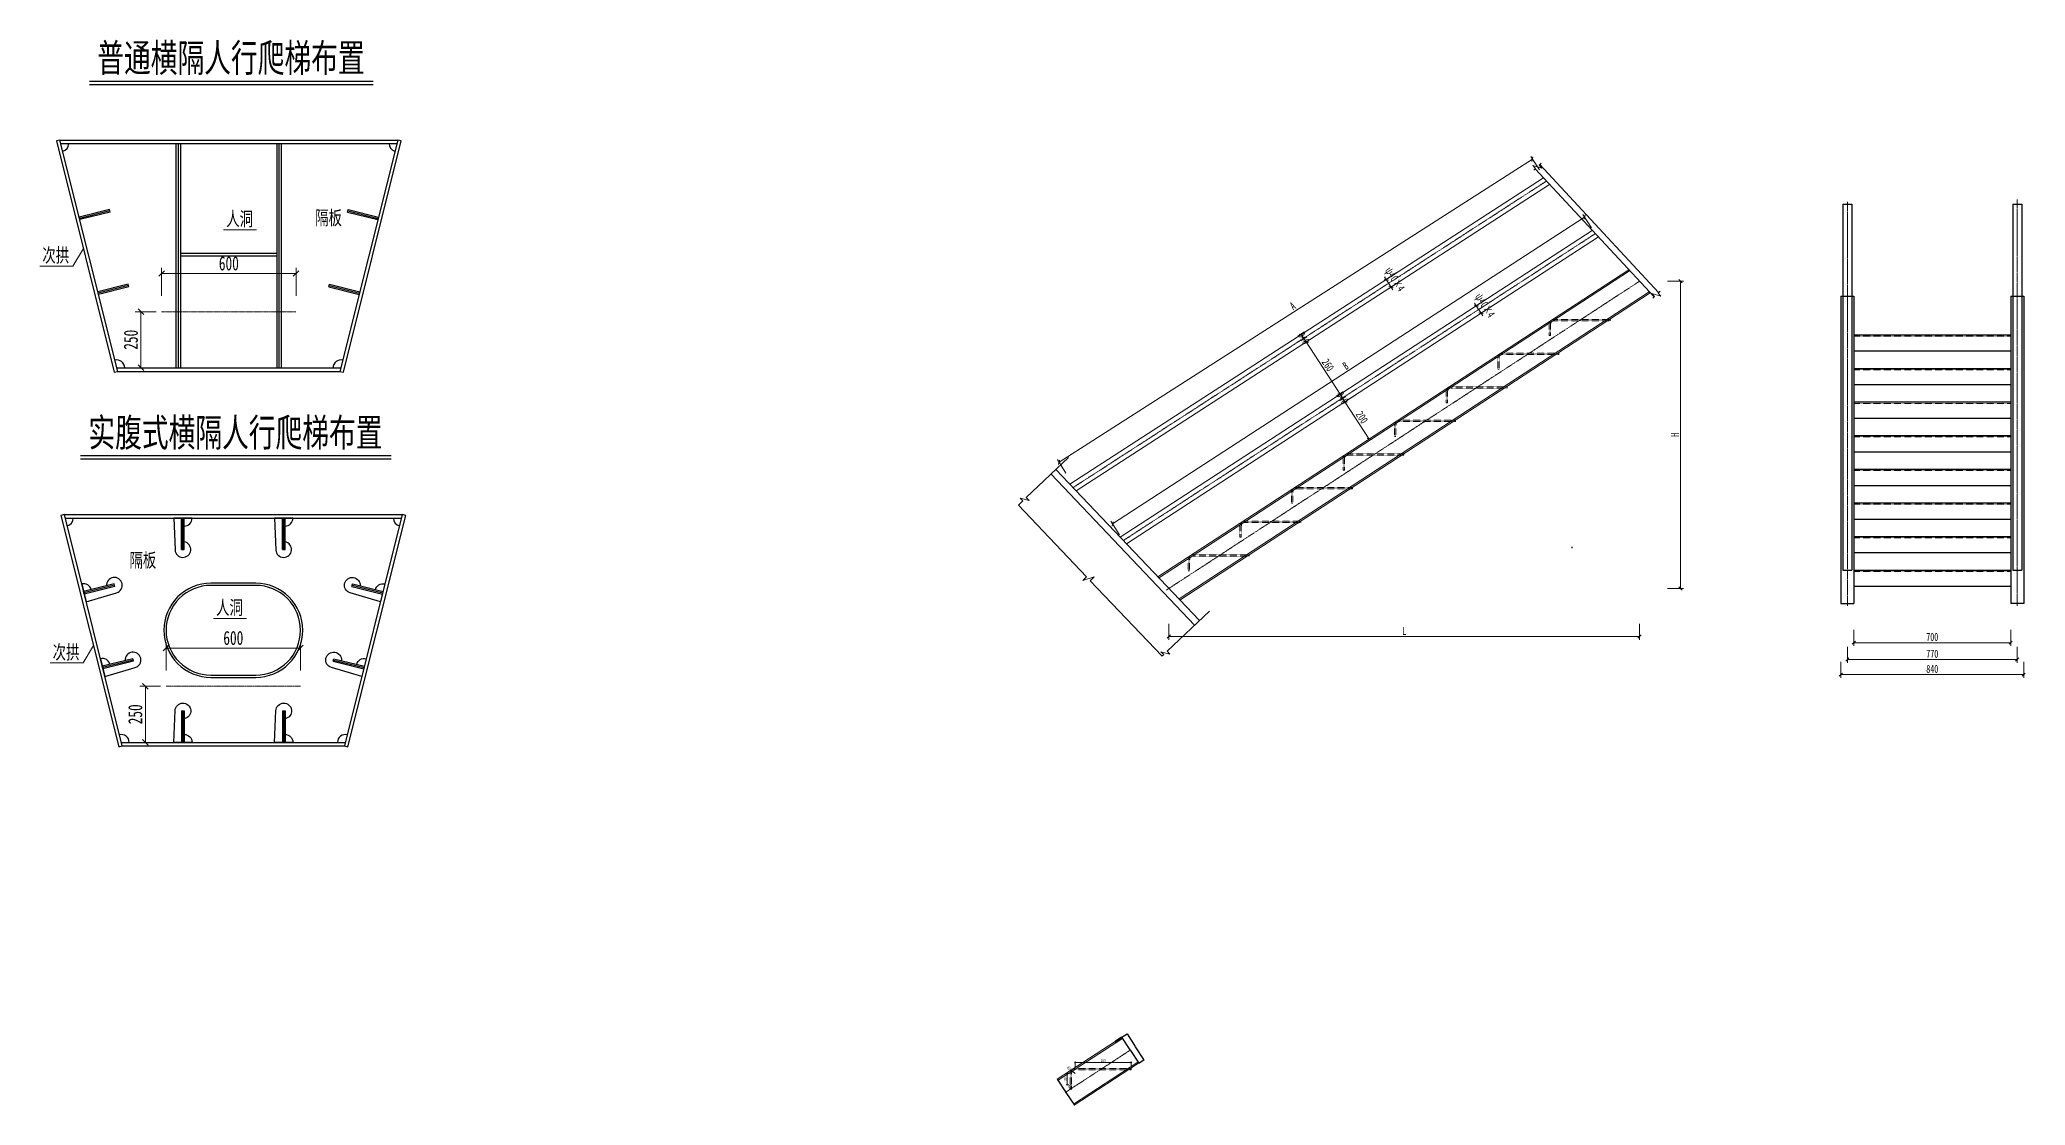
# Model space of a CAD drawing. Header units: millimetres. Extents: x -333068 to 789443, y 114680 to 345248.
# Drawn here: x -97785 to -88922, y 188120 to 192874 of the extents above; entities that cross this region are included whole.
import ezdxf
from ezdxf.enums import TextEntityAlignment as Align

# ---------------------------------------------------------------- set-up
doc = ezdxf.new("R2010")
doc.units = ezdxf.units.MM
for name, pattern in [('CENTER2', [28.575, 19.05, -3.175, 3.175, -3.175]), ('DASHED', [0.75, 0.5, -0.25]), ('HIDDEN', [0.375, 0.25, -0.125])]:
    doc.linetypes.add(name, pattern=pattern)
doc.layers.get('Defpoints').update_dxf_attribs({"color": 8})
doc.layers.add('3', color=7, linetype='HIDDEN')
for name, color, linetype, lineweight in [('中心线', 2, 'CENTER2', 15), ('构造轮廓', 3, 'Continuous', 30), ('标注线及字体', 2, 'Continuous', 15), ('细实线', 4, 'Continuous', 15), ('虚线', 7, 'DASHED', 15), ('轮廓线', 3, 'Continuous', 15), ('钢板粗线', 1, 'Continuous', 25), ('隔板', 5, 'Continuous', 15)]:
    doc.layers.add(name, color=color, linetype=linetype, lineweight=lineweight)
doc.styles.add('111', font='', dxfattribs={"width": 0.7})
doc.styles.add('SMEDI', font='', dxfattribs={"width": 0.75})
doc.styles.get("Standard").update_dxf_attribs({"font": ''})
doc.styles.get('111').set_extended_font_data('仿宋_GB2312')
doc.styles.get('SMEDI').set_extended_font_data('仿宋_GB2312')
doc.styles.get('Standard').set_extended_font_data('仿宋_GB2312')
doc.dimstyles.new('200', dxfattribs={"dimscale": 0, "dimtxt": 2.5, "dimasz": 1, "dimexe": 1, "dimexo": 1, "dimgap": 0.6, "dimtad": 1, "dimdec": 0, "dimdsep": 46, "dimtxsty": '111', "dimblk": 'OBLIQUE', "dimcen": 0, "dimclrd": 4, "dimclre": 4, "dimclrt": 4, "dimadec": 1, "dimazin": 2, "dimtfac": 1, "dimtdec": 0, "dimtix": 1, "dimtmove": 2, "dimatfit": 3, "dimfxl": 4, "dimfxlon": 1, "dimtolj": 1, "dimlwd": -1, "dimlwe": -1, "dimarcsym": 0})
doc.dimstyles.get("Standard").update_dxf_attribs({"dimtxt": 0.18, "dimasz": 0.18, "dimexe": 0.18, "dimexo": 0.0625, "dimgap": 0.09, "dimtad": 0, "dimtih": 1, "dimtoh": 1, "dimdec": 4, "dimzin": 0, "dimdsep": 46, "dimtxsty": 'Standard', "dimcen": 0.09, "dimadec": 0, "dimazin": 0, "dimtfac": 1, "dimtdec": 4, "dimtofl": 0, "dimtmove": 0, "dimatfit": 3, "dimfxl": 1, "dimtolj": 1, "dimtzin": 0, "dimarcsym": 0})

# ---------------------------------------------------------------- blocks, each defined once
blk = doc.blocks.new('12-140加劲 有焊孔')
at = {"layer": '钢板粗线'}
for p, q in [((41, 0), (35, 141.5)), ((-41, 0), (41, 0))]:
    blk.add_line(p, q, dxfattribs=at)
for centre, start, end in [((0, 140), 2.44105, 260.12911), ((-6, 0), 90, 180)]:
    blk.add_arc(centre, 35, start, end, dxfattribs=at)
blk = doc.blocks.new('12-140加劲 无焊孔')
at = {"layer": 'Defpoints'}
blk.add_line((0, -140), (0, 0), dxfattribs=at)
at = {"layer": '钢板粗线'}
for p, q in [((-6, 0), (6, 0)), ((-6, -140), (-6, 0)), ((6, -140), (6, 0)), ((-6, -140), (6, -140))]:
    blk.add_line(p, q, dxfattribs=at)
blk = doc.blocks.new('_Oblique')
at = {"color": 0, "linetype": 'ByBlock', "lineweight": -2}
blk.add_line((-0.5, -0.5), (0.5, 0.5), dxfattribs=at)
blk = doc.blocks.new('*D132')
at = {"layer": 'Defpoints', "color": 0}
for p in [(-96640.9, 191830.9), (-97240.9, 191660.3), (-96640.9, 191657.7)]:
    blk.add_point(p, dxfattribs=at)
at = {"layer": '细实线', "color": 4}
for p, q in [((-97240.9, 191730.9), (-97240.9, 191855.9)), ((-97240.9, 191830.9), (-96640.9, 191830.9)), ((-96640.9, 191730.9), (-96640.9, 191855.9))]:
    blk.add_line(p, q, dxfattribs=at)
at = {"layer": '细实线', "color": 4, "xscale": 25, "yscale": 25, "zscale": 25, "rotation": 180}
blk.add_blockref('_Oblique', (-97240.9, 191830.9), dxfattribs=at)
at = {"layer": '细实线', "color": 4, "xscale": 25, "yscale": 25, "zscale": 25}
blk.add_blockref('_Oblique', (-96640.9, 191830.9), dxfattribs=at)
at = {"layer": '细实线', "color": 4, "insert": (-96940.9, 191875.6), "char_height": 62.5, "attachment_point": 5, "style": '111'}
blk.add_mtext('\\A1;600', dxfattribs=at)
blk = doc.blocks.new('*D133')
at = {"layer": 'Defpoints', "color": 0}
for p in [(-97240.9, 191660.3), (-97333.5, 191410.3), (-97240.9, 191410.3)]:
    blk.add_point(p, dxfattribs=at)
at = {"layer": '细实线', "color": 4}
for p, q in [((-97265.9, 191660.3), (-97358.5, 191660.3)), ((-97333.5, 191660.3), (-97333.5, 191410.3)), ((-97265.9, 191410.3), (-97358.5, 191410.3))]:
    blk.add_line(p, q, dxfattribs=at)
at = {"layer": '细实线', "color": 4, "xscale": 25, "yscale": 25, "zscale": 25}
for p, rotation in [((-97333.5, 191660.3), 90), ((-97333.5, 191410.3), 270)]:
    blk.add_blockref('_Oblique', p, dxfattribs=dict(at, rotation=rotation))
at = {"layer": '细实线', "color": 4, "insert": (-97378.2, 191535.3), "char_height": 62.5, "attachment_point": 5, "rotation": 90, "style": '111'}
blk.add_mtext('\\A1;250', dxfattribs=at)
blk = doc.blocks.new('*D134')
at = {"layer": 'Defpoints', "color": 0}
for p in [(-96621, 190160), (-97221, 189989.4), (-96621, 189986.8)]:
    blk.add_point(p, dxfattribs=at)
at = {"layer": '细实线', "color": 4}
for p, q in [((-97221, 190060), (-97221, 190185)), ((-97221, 190160), (-96621, 190160)), ((-96621, 190060), (-96621, 190185))]:
    blk.add_line(p, q, dxfattribs=at)
at = {"layer": '细实线', "color": 4, "xscale": 25, "yscale": 25, "zscale": 25, "rotation": 180}
blk.add_blockref('_Oblique', (-97221, 190160), dxfattribs=at)
at = {"layer": '细实线', "color": 4, "xscale": 25, "yscale": 25, "zscale": 25}
blk.add_blockref('_Oblique', (-96621, 190160), dxfattribs=at)
at = {"layer": '细实线', "color": 4, "insert": (-96921, 190204.7), "char_height": 62.5, "attachment_point": 5, "style": '111'}
blk.add_mtext('\\A1;600', dxfattribs=at)
blk = doc.blocks.new('*D135')
at = {"layer": 'Defpoints', "color": 0}
for p in [(-97221, 189989.4), (-97313.6, 189739.4), (-97221, 189739.4)]:
    blk.add_point(p, dxfattribs=at)
at = {"layer": '细实线', "color": 4}
for p, q in [((-97246, 189989.4), (-97338.6, 189989.4)), ((-97313.6, 189989.4), (-97313.6, 189739.4)), ((-97246, 189739.4), (-97338.6, 189739.4))]:
    blk.add_line(p, q, dxfattribs=at)
at = {"layer": '细实线', "color": 4, "xscale": 25, "yscale": 25, "zscale": 25}
for p, rotation in [((-97313.6, 189989.4), 90), ((-97313.6, 189739.4), 270)]:
    blk.add_blockref('_Oblique', p, dxfattribs=dict(at, rotation=rotation))
at = {"layer": '细实线', "color": 4, "insert": (-97358.3, 189864.4), "char_height": 62.5, "attachment_point": 5, "rotation": 90, "style": '111'}
blk.add_mtext('\\A1;250', dxfattribs=at)
blk = doc.blocks.new('*D139')
at = {"layer": 'Defpoints', "color": 0}
for p in [(-90644.3, 191796.4), (-90461.8, 191796.4), (-90644.3, 190425.9)]:
    blk.add_point(p, dxfattribs=at)
at = {"layer": '细实线', "color": 4}
for p, q in [((-90519, 191796.4), (-90447.5, 191796.4)), ((-90461.8, 190425.9), (-90461.8, 191796.4)), ((-90519, 190425.9), (-90447.5, 190425.9))]:
    blk.add_line(p, q, dxfattribs=at)
at = {"layer": '细实线', "color": 4, "xscale": 14.28571428571429, "yscale": 14.28571428571429, "zscale": 14.28571428571429}
for p, rotation in [((-90461.8, 191796.4), 90), ((-90461.8, 190425.9), 270)]:
    blk.add_blockref('_Oblique', p, dxfattribs=dict(at, rotation=rotation))
at = {"layer": '细实线', "color": 4, "insert": (-90486.5, 191111.1), "char_height": 35.71, "attachment_point": 5, "rotation": 90, "style": '111'}
blk.add_mtext('\\A1;H', dxfattribs=at)
blk = doc.blocks.new('*D140')
at = {"layer": 'Defpoints', "color": 0}
for p in [(-92745, 190425.9), (-90644.3, 190425.9), (-90644.3, 190211.3)]:
    blk.add_point(p, dxfattribs=at)
at = {"layer": '细实线', "color": 4}
for p, q in [((-92745, 190268.5), (-92745, 190197.1)), ((-92745, 190211.3), (-90644.3, 190211.3)), ((-90644.3, 190268.5), (-90644.3, 190197.1))]:
    blk.add_line(p, q, dxfattribs=at)
at = {"layer": '细实线', "color": 4, "xscale": 14.28571428571429, "yscale": 14.28571428571429, "zscale": 14.28571428571429, "rotation": 180}
blk.add_blockref('_Oblique', (-92745, 190211.3), dxfattribs=at)
at = {"layer": '细实线', "color": 4, "xscale": 14.28571428571429, "yscale": 14.28571428571429, "zscale": 14.28571428571429}
blk.add_blockref('_Oblique', (-90644.3, 190211.3), dxfattribs=at)
at = {"layer": '细实线', "color": 4, "insert": (-91694.6, 190236.1), "char_height": 35.71, "attachment_point": 5, "style": '111'}
blk.add_mtext('\\A1;L', dxfattribs=at)
blk = doc.blocks.new('*D141')
at = {"layer": 'Defpoints', "color": 0}
for p in [(-91122.3, 192341), (-91059.7, 192243.1), (-93172.5, 190890.7)]:
    blk.add_point(p, dxfattribs=at)
at = {"layer": '细实线', "color": 4}
for p, q in [((-93235.1, 190988.6), (-91122.3, 192341)), ((-91091.5, 192292.9), (-91130, 192353.1)), ((-93204.3, 190940.4), (-93242.8, 191000.6))]:
    blk.add_line(p, q, dxfattribs=at)
at = {"layer": '细实线', "color": 4, "xscale": 14.28571428571429, "yscale": 14.28571428571429, "zscale": 14.28571428571429}
for p, rotation in [((-91122.3, 192341), 32.62440638945732), ((-93235.1, 190988.6), 212.6244063894573)]:
    blk.add_blockref('_Oblique', p, dxfattribs=dict(at, rotation=rotation))
at = {"layer": '细实线', "color": 4, "insert": (-92192.3, 191686), "char_height": 35.71, "attachment_point": 5, "rotation": 32.62441, "style": '111'}
blk.add_mtext('\\A1;A', dxfattribs=at)
blk = doc.blocks.new('*D142')
at = {"layer": 'Defpoints', "color": 0}
for p in [(-90889.7, 192082.5), (-90841.8, 192008.8), (-92948.1, 190639.8)]:
    blk.add_point(p, dxfattribs=at)
at = {"layer": '细实线', "color": 4}
for p, q in [((-92996, 190713.5), (-90889.7, 192082.5)), ((-90858.6, 192034.6), (-90897.5, 192094.5)), ((-92964.9, 190665.6), (-93003.8, 190725.5))]:
    blk.add_line(p, q, dxfattribs=at)
at = {"layer": '细实线', "color": 4, "xscale": 14.28571428571429, "yscale": 14.28571428571429, "zscale": 14.28571428571429}
for p, rotation in [((-90889.7, 192082.5), 33.02187634652185), ((-92996, 190713.5), 213.0218763465218)]:
    blk.add_blockref('_Oblique', p, dxfattribs=dict(at, rotation=rotation))
at = {"layer": '细实线', "color": 4, "insert": (-91956.4, 191418.8), "char_height": 35.71, "attachment_point": 5, "rotation": 33.02188, "style": '111'}
blk.add_mtext('\\A1;B', dxfattribs=at)
blk = doc.blocks.new('*D143')
at = {"layer": 'Defpoints', "color": 0}
for p in [(-91881.1, 191309.6), (-91850.7, 191092.4), (-91772.7, 191143.2)]:
    blk.add_point(p, dxfattribs=at)
at = {"layer": '细实线', "color": 4}
for p, q in [((-91911.2, 191289.9), (-91971.1, 191250.9)), ((-91959.1, 191258.7), (-91850.7, 191092.4)), ((-91802.8, 191123.6), (-91862.6, 191084.6))]:
    blk.add_line(p, q, dxfattribs=at)
at = {"layer": '细实线', "color": 4, "xscale": 14.28571428571429, "yscale": 14.28571428571429, "zscale": 14.28571428571429}
for p, rotation in [((-91959.1, 191258.7), 123.0967005068253), ((-91850.7, 191092.4), 303.0967005068252)]:
    blk.add_blockref('_Oblique', p, dxfattribs=dict(at, rotation=rotation))
at = {"layer": '细实线', "color": 4, "insert": (-91883.5, 191189.5), "char_height": 35.71, "attachment_point": 5, "rotation": 303.0967, "style": '111'}
blk.add_mtext('\\A1;200', dxfattribs=at)
blk = doc.blocks.new('*D144')
at = {"layer": 'Defpoints', "color": 0}
for p in [(-92102.2, 191544.8), (-91980.8, 191292.1), (-91950.7, 191311.7)]:
    blk.add_point(p, dxfattribs=at)
at = {"layer": '细实线', "color": 4}
for p, q in [((-92114.2, 191537), (-92144.3, 191517.5)), ((-92132.3, 191525.3), (-91980.8, 191292.1)), ((-91962.7, 191303.9), (-91992.8, 191284.4))]:
    blk.add_line(p, q, dxfattribs=at)
at = {"layer": '细实线', "color": 4, "xscale": 14.28571428571429, "yscale": 14.28571428571429, "zscale": 14.28571428571429}
for p, rotation in [((-92132.3, 191525.3), 123.0151050819025), ((-91980.8, 191292.1), 303.0151050819026)]:
    blk.add_blockref('_Oblique', p, dxfattribs=dict(at, rotation=rotation))
at = {"layer": '细实线', "color": 4, "insert": (-92035.1, 191422.6), "char_height": 35.71, "attachment_point": 5, "rotation": 303.01511, "style": '111'}
blk.add_mtext('\\A1;260', dxfattribs=at)
blk = doc.blocks.new('*D145')
at = {"layer": 'Defpoints', "color": 0}
for p in [(-91707, 191847.8), (-91685.5, 191814.6), (-91753.4, 191770.6)]:
    blk.add_point(p, dxfattribs=at)
at = {"layer": '细实线', "color": 4}
for p, q in [((-91726.9, 191834.9), (-91786.9, 191796.1)), ((-91774.9, 191803.9), (-91782.7, 191815.8)), ((-91774.9, 191803.9), (-91753.4, 191770.6)), ((-91705.4, 191801.7), (-91765.4, 191762.9)), ((-91753.4, 191770.6), (-91745.6, 191758.6))]:
    blk.add_line(p, q, dxfattribs=at)
at = {"layer": '细实线', "color": 4, "xscale": 14.28571428571429, "yscale": 14.28571428571429, "zscale": 14.28571428571429}
for p, rotation in [((-91774.9, 191803.9), 302.9149116728445), ((-91753.4, 191770.6), 122.9149116728445)]:
    blk.add_blockref('_Oblique', p, dxfattribs=dict(at, rotation=rotation))
at = {"layer": '细实线', "color": 4, "insert": (-91739.9, 191803), "char_height": 35.71, "attachment_point": 5, "rotation": 302.91491, "style": '111'}
blk.add_mtext('\\A1;ψ40×4', dxfattribs=at)
blk = doc.blocks.new('*D146')
at = {"layer": 'Defpoints', "color": 0}
for p in [(-91980.8, 191292.1), (-91962.7, 191303.9), (-91881.1, 191309.6)]:
    blk.add_point(p, dxfattribs=at)
at = {"layer": '细实线', "color": 4}
for p, q in [((-91974.7, 191296.1), (-91992.8, 191284.3)), ((-91959.1, 191258.7), (-91980.8, 191292.1)), ((-91911.2, 191289.9), (-91971.1, 191250.9))]:
    blk.add_line(p, q, dxfattribs=at)
at = {"layer": '细实线', "color": 4, "xscale": 14.28571428571429, "yscale": 14.28571428571429, "zscale": 14.28571428571429}
for p, rotation in [((-91980.8, 191292.1), 123.0967005063279), ((-91959.1, 191258.7), 303.0967005063279)]:
    blk.add_blockref('_Oblique', p, dxfattribs=dict(at, rotation=rotation))
at = {"layer": '细实线', "color": 4, "insert": (-91970, 191275.4), "char_height": 35.71, "attachment_point": 5, "rotation": 303.0967, "style": '111'}
blk.add_mtext('\\A1;D40', dxfattribs=at)
blk = doc.blocks.new('*D147')
at = {"layer": 'Defpoints', "color": 0}
for p in [(-92153.9, 191558.6), (-92129.9, 191574.2), (-92102.2, 191544.8)]:
    blk.add_point(p, dxfattribs=at)
at = {"layer": '细实线', "color": 4}
for p, q in [((-92141.9, 191566.5), (-92165.9, 191550.8)), ((-92132.3, 191525.3), (-92153.9, 191558.6)), ((-92114.2, 191537), (-92144.3, 191517.5))]:
    blk.add_line(p, q, dxfattribs=at)
at = {"layer": '细实线', "color": 4, "xscale": 14.28571428571429, "yscale": 14.28571428571429, "zscale": 14.28571428571429}
for p, rotation in [((-92153.9, 191558.6), 123.0151050817613), ((-92132.3, 191525.3), 303.0151050817613)]:
    blk.add_blockref('_Oblique', p, dxfattribs=dict(at, rotation=rotation))
at = {"layer": '细实线', "color": 4, "insert": (-92143.2, 191542), "char_height": 35.71, "attachment_point": 5, "rotation": 303.01511, "style": '111'}
blk.add_mtext('\\A1;D40', dxfattribs=at)
blk = doc.blocks.new('*D150')
at = {"layer": 'Defpoints', "color": 0}
for p in [(-88987.6, 190321.4), (-89687.6, 190276.1), (-88987.6, 190183.9)]:
    blk.add_point(p, dxfattribs=at)
at = {"layer": '细实线', "color": 4}
for p, q in [((-89687.6, 190241.1), (-89687.6, 190169.6)), ((-88987.6, 190241.1), (-88987.6, 190169.6)), ((-89687.6, 190183.9), (-88987.6, 190183.9))]:
    blk.add_line(p, q, dxfattribs=at)
at = {"layer": '细实线', "color": 4, "xscale": 14.28571428571429, "yscale": 14.28571428571429, "zscale": 14.28571428571429, "rotation": 180}
blk.add_blockref('_Oblique', (-89687.6, 190183.9), dxfattribs=at)
at = {"layer": '细实线', "color": 4, "xscale": 14.28571428571429, "yscale": 14.28571428571429, "zscale": 14.28571428571429}
blk.add_blockref('_Oblique', (-88987.6, 190183.9), dxfattribs=at)
at = {"layer": '细实线', "color": 4, "insert": (-89337.6, 190209.5), "char_height": 35.71, "attachment_point": 5, "style": '111'}
blk.add_mtext('\\A1;700', dxfattribs=at)
blk = doc.blocks.new('*D151')
at = {"layer": 'Defpoints', "color": 0}
for p in [(-88929.6, 190375.1), (-89745.6, 190370.4), (-88929.6, 190041.3)]:
    blk.add_point(p, dxfattribs=at)
at = {"layer": '细实线', "color": 4}
for p, q in [((-89745.6, 190098.4), (-89745.6, 190027)), ((-89745.6, 190041.3), (-88929.6, 190041.3)), ((-88929.6, 190098.4), (-88929.6, 190027))]:
    blk.add_line(p, q, dxfattribs=at)
at = {"layer": '细实线', "color": 4, "xscale": 14.28571428571429, "yscale": 14.28571428571429, "zscale": 14.28571428571429, "rotation": 180}
blk.add_blockref('_Oblique', (-89745.6, 190041.3), dxfattribs=at)
at = {"layer": '细实线', "color": 4, "xscale": 14.28571428571429, "yscale": 14.28571428571429, "zscale": 14.28571428571429}
blk.add_blockref('_Oblique', (-88929.6, 190041.3), dxfattribs=at)
at = {"layer": '细实线', "color": 4, "insert": (-89337.6, 190066.9), "char_height": 35.71, "attachment_point": 5, "style": '111'}
blk.add_mtext('\\A1;840', dxfattribs=at)
blk = doc.blocks.new('*D152')
at = {"layer": 'Defpoints', "color": 0}
for p in [(-89716.6, 190348), (-88958.6, 190348), (-88958.6, 190108.8)]:
    blk.add_point(p, dxfattribs=at)
at = {"layer": '细实线', "color": 4}
for p, q in [((-89716.6, 190165.9), (-89716.6, 190094.5)), ((-89716.6, 190108.8), (-88958.6, 190108.8)), ((-88958.6, 190165.9), (-88958.6, 190094.5))]:
    blk.add_line(p, q, dxfattribs=at)
at = {"layer": '细实线', "color": 4, "xscale": 14.28571428571429, "yscale": 14.28571428571429, "zscale": 14.28571428571429, "rotation": 180}
blk.add_blockref('_Oblique', (-89716.6, 190108.8), dxfattribs=at)
at = {"layer": '细实线', "color": 4, "xscale": 14.28571428571429, "yscale": 14.28571428571429, "zscale": 14.28571428571429}
blk.add_blockref('_Oblique', (-88958.6, 190108.8), dxfattribs=at)
at = {"layer": '细实线', "color": 4, "insert": (-89337.6, 190134.3), "char_height": 35.71, "attachment_point": 5, "style": '111'}
blk.add_mtext('\\A1;770', dxfattribs=at)
blk = doc.blocks.new('*D153')
at = {"color": 0, "lineweight": -2}
for p, q in [((-92955.5, 188424.2), (-92931.5, 188439.8)), ((-92931.8, 188438.6), (-92895.1, 188382.3)), ((-92857.2, 188324.3), (-92893.9, 188380.6)), ((-92879.9, 188308.4), (-92856, 188324.1))]:
    blk.add_line(p, q, dxfattribs=at)
at = {"color": 0}
for points in [[(-92931.7, 188438.6), (-92931.9, 188438.5), (-92932.3, 188439.3)], [(-92857.3, 188324.2), (-92857.1, 188324.4), (-92856.7, 188323.6)]]:
    blk.add_solid(points, dxfattribs=at)
at = {"layer": 'Defpoints', "color": 0}
for p in [(-92955.7, 188424), (-92880.2, 188308.3), (-92856.7, 188323.6)]:
    blk.add_point(p, dxfattribs=at)
at = {"color": 0, "insert": (-92894.5, 188381.4), "char_height": 0.9, "attachment_point": 5}
blk.add_mtext('\\A1;180', dxfattribs=at)
blk = doc.blocks.new('*D154')
at = {"layer": 'Defpoints', "color": 0}
for p in [(-93163.4, 188284.1), (-92913.4, 188310.9), (-92913.4, 188281.1)]:
    blk.add_point(p, dxfattribs=at)
at = {"layer": '细实线', "color": 4}
for p, q in [((-93163.4, 188290.9), (-93163.4, 188315.9)), ((-93163.4, 188310.9), (-92913.4, 188310.9)), ((-92913.4, 188290.9), (-92913.4, 188315.9))]:
    blk.add_line(p, q, dxfattribs=at)
at = {"layer": '细实线', "color": 4, "xscale": 5, "yscale": 5, "zscale": 5, "rotation": 180}
blk.add_blockref('_Oblique', (-93163.4, 188310.9), dxfattribs=at)
at = {"layer": '细实线', "color": 4, "xscale": 5, "yscale": 5, "zscale": 5}
blk.add_blockref('_Oblique', (-92913.4, 188310.9), dxfattribs=at)
at = {"layer": '细实线', "color": 4, "insert": (-93038.4, 188319.8), "char_height": 12.5, "attachment_point": 5, "style": '111'}
blk.add_mtext('\\A1;280', dxfattribs=at)
blk = doc.blocks.new('*D155')
at = {"layer": 'Defpoints', "color": 0}
for p in [(-93185.4, 188262.1), (-93198.7, 188212.1), (-93185.4, 188212.1)]:
    blk.add_point(p, dxfattribs=at)
at = {"layer": '细实线', "color": 4}
for p, q in [((-93190.4, 188262.1), (-93203.7, 188262.1)), ((-93198.7, 188262.1), (-93198.7, 188212.1)), ((-93190.4, 188212.1), (-93203.7, 188212.1))]:
    blk.add_line(p, q, dxfattribs=at)
at = {"layer": '细实线', "color": 4, "xscale": 5, "yscale": 5, "zscale": 5}
for p, rotation in [((-93198.7, 188262.1), 90), ((-93198.7, 188212.1), 270)]:
    blk.add_blockref('_Oblique', p, dxfattribs=dict(at, rotation=rotation))
at = {"layer": '细实线', "color": 4, "insert": (-93207.7, 188237.1), "char_height": 12.5, "attachment_point": 5, "rotation": 90, "style": '111'}
blk.add_mtext('\\A1;30', dxfattribs=at)
blk = doc.blocks.new('*D156')
at = {"layer": 'Defpoints', "color": 0}
for p in [(-93185.4, 188212.1), (-93179.4, 188212.1), (-93179.4, 188195.9)]:
    blk.add_point(p, dxfattribs=at)
at = {"layer": '细实线', "color": 4}
for p, q in [((-93185.4, 188207.1), (-93185.4, 188190.9)), ((-93185.4, 188195.9), (-93179.4, 188195.9)), ((-93179.4, 188207.1), (-93179.4, 188190.9))]:
    blk.add_line(p, q, dxfattribs=at)
at = {"layer": '细实线', "color": 4, "xscale": 5, "yscale": 5, "zscale": 5, "rotation": 180}
blk.add_blockref('_Oblique', (-93185.4, 188195.9), dxfattribs=at)
at = {"layer": '细实线', "color": 4, "xscale": 5, "yscale": 5, "zscale": 5}
blk.add_blockref('_Oblique', (-93179.4, 188195.9), dxfattribs=at)
at = {"layer": '细实线', "color": 4, "insert": (-93190.3, 188202.7), "char_height": 12.5, "attachment_point": 5, "style": '111'}
blk.add_mtext('\\A1;6', dxfattribs=at)
blk = doc.blocks.new('*D157')
at = {"layer": 'Defpoints', "color": 0}
for p in [(-93175.5, 188272.6), (-93163.4, 188262.1)]:
    blk.add_point(p, dxfattribs=at)
at = {"layer": '细实线', "color": 4}
for p, q in [((-93175.5, 188272.6), (-93163.4, 188262.1)), ((-93163.4, 188262.1), (-93175.5, 188272.6))]:
    blk.add_line(p, q, dxfattribs=at)
at = {"layer": '细实线', "color": 4, "xscale": 5, "yscale": 5, "zscale": 5, "rotation": 139.2467884127245}
blk.add_blockref('_Oblique', (-93175.5, 188272.6), dxfattribs=at)
at = {"layer": '细实线', "color": 4, "insert": (-93188.3, 188283.6), "char_height": 12.5, "attachment_point": 5, "rotation": 319.24679, "style": '111'}
blk.add_mtext('\\A1;R10', dxfattribs=at)
blk = doc.blocks.new('*D158')
at = {"color": 0, "lineweight": -2}
for p, q in [((-92956, 188423.8), (-92985.1, 188404.9)), ((-92983.8, 188404.6), (-92983.2, 188403.8)), ((-92981.5, 188401.1), (-92982.1, 188402)), ((-92952.7, 188418.8), (-92981.8, 188399.9))]:
    blk.add_line(p, q, dxfattribs=at)
at = {"color": 0}
for points in [[(-92983.7, 188404.7), (-92983.9, 188404.6), (-92984.3, 188405.4)], [(-92981.6, 188401), (-92981.4, 188401.2), (-92981, 188400.4)]]:
    blk.add_solid(points, dxfattribs=at)
at = {"layer": 'Defpoints', "color": 0}
for p in [(-92955.7, 188424), (-92981, 188400.4), (-92952.5, 188419)]:
    blk.add_point(p, dxfattribs=at)
at = {"color": 0, "insert": (-92982.7, 188402.9), "char_height": 0.9, "attachment_point": 5}
blk.add_mtext('\\A1;9', dxfattribs=at)
blk = doc.blocks.new('*D197')
at = {"layer": 'Defpoints', "color": 0}
for p in [(-91305.2, 191731.2), (-91351.6, 191654), (-91283.7, 191698)]:
    blk.add_point(p, dxfattribs=at)
at = {"layer": '细实线', "color": 4}
for p, q in [((-91325.2, 191718.3), (-91385.1, 191679.5)), ((-91373.1, 191687.3), (-91380.9, 191699.2)), ((-91373.1, 191687.3), (-91351.6, 191654)), ((-91303.7, 191685.1), (-91363.6, 191646.3)), ((-91351.6, 191654), (-91343.9, 191642))]:
    blk.add_line(p, q, dxfattribs=at)
at = {"layer": '细实线', "color": 4, "xscale": 14.28571428571429, "yscale": 14.28571428571429, "zscale": 14.28571428571429}
for p, rotation in [((-91373.1, 191687.3), 302.9149116728445), ((-91351.6, 191654), 122.9149116728445)]:
    blk.add_blockref('_Oblique', p, dxfattribs=dict(at, rotation=rotation))
at = {"layer": '细实线', "color": 4, "insert": (-91338.1, 191686.4), "char_height": 35.71, "attachment_point": 5, "rotation": 302.91491, "style": '111'}
blk.add_mtext('\\A1;ψ40×4', dxfattribs=at)

msp = doc.modelspace()

# ---------------------------------------------------------------- linework, layer by layer
at = {"color": 6}
for p, q in [((-97563.45903, 192689.58499), (-96297.23155, 192689.58499)), ((-97603.13972, 191018.69996), (-96216.77712, 191018.69996))]:
    msp.add_line(p, q, dxfattribs=at)
at = {"color": 4}
for p, q in [((-97563.45903, 192674.58499), (-96297.23155, 192674.58499)), ((-97603.13972, 191003.69996), (-96216.77712, 191003.69996))]:
    msp.add_line(p, q, dxfattribs=at)
at = {"ltscale": 0.5}
for p, q in [((-89736.59539, 192139.5327), (-89696.59539, 192139.5327)), ((-88978.59539, 192139.5327), (-88938.59539, 192139.5327)), ((-89745.59539, 191729.36405), (-89687.59539, 191729.36405)), ((-88987.59539, 191729.36405), (-88929.59539, 191729.36405)), ((-92955.88527, 188424.22487), (-92918.77598, 188367.39312)), ((-92918.76827, 188367.39814), (-92921.0648, 188365.90146)), ((-92921.0648, 188365.90146), (-92914.81856, 188366.36302)), ((-92914.81856, 188366.36302), (-92917.12147, 188364.8593)), ((-92917.12147, 188364.8593), (-92879.82815, 188307.74573)), ((-93243.06527, 188236.88434), (-93205.95597, 188180.05259)), ((-93205.94827, 188180.05761), (-93208.2448, 188178.56094)), ((-93208.2448, 188178.56094), (-93201.99856, 188179.02249)), ((-93201.99856, 188179.02249), (-93204.30147, 188177.51877)), ((-93204.30147, 188177.51877), (-93167.00815, 188120.4052))]:
    msp.add_line(p, q, dxfattribs=at)
at = {"layer": '3', "ltscale": 0.5}
msp.add_line((-90945.09044, 190605.84515), (-90945.09044, 190611.84515), dxfattribs=at)
at = {"layer": 'Defpoints'}
for p, q in [((-97165.91353, 191410.26857), (-97165.91353, 192410.26857)), ((-96715.91353, 191410.26857), (-96715.91353, 192410.26857))]:
    msp.add_line(p, q, dxfattribs=at)
at = {"layer": '中心线', "ltscale": 0.5}
for p, q in [((-93172.4653, 190875.93339), (-91059.66823, 192243.14512)), ((-89716.59539, 192150.99669), (-89716.59539, 190348.00657)), ((-88958.59539, 192161.43097), (-88958.59539, 190348.74931)), ((-92948.10298, 190639.76253), (-90841.78817, 192008.76303)), ((-92755.75837, 190418.88755), (-90644.33436, 191796.35426)), ((-93205.12168, 188178.79172), (-92917.95493, 188366.13572))]:
    msp.add_line(p, q, dxfattribs=at)
at = {"layer": '中心线', "ltscale": 0.3}
for p, q in [((-97240.91353, 191660.26857), (-96640.91353, 191660.26857)), ((-97220.99963, 189989.38354), (-96620.99963, 189989.38354))]:
    msp.add_line(p, q, dxfattribs=at)
at = {"layer": '构造轮廓', "ltscale": 0.5}
for p, q in [((-89736.59539, 192139.5327), (-89736.59539, 190506.75354)), ((-89696.59539, 192139.5327), (-89696.59539, 190506.75354)), ((-88978.59539, 192139.5327), (-88978.59539, 190506.75354)), ((-88938.59539, 192139.5327), (-88938.59539, 190506.75354)), ((-89745.59539, 191729.36405), (-89745.59539, 190359.26877)), ((-89687.59539, 191729.36405), (-89687.59539, 190359.26877)), ((-88987.59539, 191729.36405), (-88987.59539, 190359.26877)), ((-88929.59539, 191729.36405), (-88929.59539, 190359.26877)), ((-89687.59539, 191557.66927), (-88987.59539, 191557.66927)), ((-89687.59539, 191485.66927), (-88987.59539, 191485.66927)), ((-89687.59539, 191407.66927), (-88987.59539, 191407.66927)), ((-89687.59539, 191335.66927), (-88987.59539, 191335.66927)), ((-89687.59539, 191257.66927), (-88987.59539, 191257.66927)), ((-89687.59539, 191185.66927), (-88987.59539, 191185.66927)), ((-89687.59539, 191107.66927), (-88987.59539, 191107.66927)), ((-89687.59539, 191035.66927), (-88987.59539, 191035.66927)), ((-89687.59539, 190957.66927), (-88987.59539, 190957.66927)), ((-89687.59539, 190885.66927), (-88987.59539, 190885.66927)), ((-89687.59539, 190807.66927), (-88987.59539, 190807.66927)), ((-89687.59539, 190735.66927), (-88987.59539, 190735.66927)), ((-89687.59539, 190657.66927), (-88987.59539, 190657.66927)), ((-89687.59539, 190585.66927), (-88987.59539, 190585.66927)), ((-89736.59539, 190506.75354), (-89696.59539, 190506.75354)), ((-89687.59539, 190507.66927), (-88987.59539, 190507.66927)), ((-88978.59539, 190506.75354), (-88938.59539, 190506.75354)), ((-89687.59539, 190435.66927), (-88987.59539, 190435.66927)), ((-89687.59539, 190425.78488), (-89687.59539, 190359.26877)), ((-88987.59539, 190425.78488), (-88987.59539, 190359.26877)), ((-89745.59539, 190361.87008), (-89745.59539, 190359.26877)), ((-89745.59539, 190359.26877), (-89687.59539, 190359.26877)), ((-88929.59539, 190359.26877), (-88987.59539, 190359.26877))]:
    msp.add_line(p, q, dxfattribs=at)
at = {"layer": '细实线'}
for p, q in [((-96964.3618, 192026.17565), (-96816.99131, 192026.17565)), ((-97637.81313, 191864.24184), (-97590.39153, 191942.2109)), ((-97785.18363, 191864.24184), (-97637.81313, 191864.24184)), ((-97009.57551, 190292.05297), (-96862.20502, 190292.05297)), ((-97591.7742, 190093.42811), (-97544.3526, 190171.39717)), ((-97739.1447, 190093.42811), (-97591.7742, 190093.42811))]:
    msp.add_line(p, q, dxfattribs=at)
at = {"layer": '虚线', "ltscale": 0.5}
for p, q in [((-91025.45834, 191625.93057), (-90775.45834, 191625.93057)), ((-91025.45834, 191619.93057), (-90775.45834, 191619.93057)), ((-90775.45834, 191619.93057), (-90775.45834, 191625.93057)), ((-91047.45834, 191603.93057), (-91047.45834, 191553.93057)), ((-91047.45834, 191553.93057), (-91041.45834, 191553.93057)), ((-91041.45834, 191603.93057), (-91041.45834, 191553.93057)), ((-89687.59539, 191551.66927), (-88987.59539, 191551.66927)), ((-91277.21241, 191453.93057), (-91277.21241, 191403.93057)), ((-91271.21241, 191453.93057), (-91271.21241, 191403.93057)), ((-91255.21241, 191475.93057), (-91005.21241, 191475.93057)), ((-91255.21241, 191469.93057), (-91005.21241, 191469.93057)), ((-91005.21241, 191475.93057), (-91005.21241, 191469.93057)), ((-91277.21241, 191403.93057), (-91271.21241, 191403.93057)), ((-89687.59539, 191401.66927), (-88987.59539, 191401.66927)), ((-91507.12056, 191303.93057), (-91507.12056, 191253.93057)), ((-91501.12056, 191303.93057), (-91501.12056, 191253.93057)), ((-91485.12056, 191325.93057), (-91235.12056, 191325.93057)), ((-91485.12056, 191319.93057), (-91235.12056, 191319.93057)), ((-91235.12056, 191325.93057), (-91235.12056, 191319.93057)), ((-91715.69683, 191175.93057), (-91465.69683, 191175.93057)), ((-91715.69683, 191169.93057), (-91465.69683, 191169.93057)), ((-91507.12056, 191253.93057), (-91501.12056, 191253.93057)), ((-91465.69683, 191175.93057), (-91465.69683, 191169.93057)), ((-89687.59539, 191251.66927), (-88987.59539, 191251.66927)), ((-91737.69683, 191153.93057), (-91737.69683, 191103.93057)), ((-91737.69683, 191103.93057), (-91731.69683, 191103.93057)), ((-91731.69683, 191153.93057), (-91731.69683, 191103.93057)), ((-89687.59539, 191101.66927), (-88987.59539, 191101.66927)), ((-91967.7504, 191003.93057), (-91967.7504, 190953.93057)), ((-91961.7504, 191003.93057), (-91961.7504, 190953.93057)), ((-91945.7504, 191025.93057), (-91695.7504, 191025.93057)), ((-91945.7504, 191019.93057), (-91695.7504, 191019.93057)), ((-91695.7504, 191025.93057), (-91695.7504, 191019.93057)), ((-91967.7504, 190953.93057), (-91961.7504, 190953.93057)), ((-89687.59539, 190951.66927), (-88987.59539, 190951.66927)), ((-92198.064, 190853.93057), (-92198.064, 190803.93057)), ((-92192.064, 190853.93057), (-92192.064, 190803.93057)), ((-92176.064, 190875.93057), (-91926.064, 190875.93057)), ((-92176.064, 190869.93057), (-91926.064, 190869.93057)), ((-91926.064, 190875.93057), (-91926.064, 190869.93057)), ((-92198.064, 190803.93057), (-92192.064, 190803.93057)), ((-89687.59539, 190801.66927), (-88987.59539, 190801.66927)), ((-92427.80882, 190703.93057), (-92427.80882, 190653.93057)), ((-92427.80882, 190653.93057), (-92421.80882, 190653.93057)), ((-92421.80882, 190703.93057), (-92421.80882, 190653.93057)), ((-92405.80882, 190725.93057), (-92155.80882, 190725.93057)), ((-92405.80882, 190719.93057), (-92155.80882, 190719.93057)), ((-92155.80882, 190725.93057), (-92155.80882, 190719.93057)), ((-89687.59539, 190651.66927), (-88987.59539, 190651.66927)), ((-92658.38696, 190553.93057), (-92658.38696, 190503.93057)), ((-92652.38696, 190553.93057), (-92652.38696, 190503.93057)), ((-92636.38696, 190575.93057), (-92386.38696, 190575.93057)), ((-92636.38696, 190569.93057), (-92386.38696, 190569.93057)), ((-92386.38696, 190575.93057), (-92386.38696, 190569.93057)), ((-92658.38696, 190503.93057), (-92652.38696, 190503.93057)), ((-89687.59539, 190501.66927), (-88987.59539, 190501.66927)), ((-93185.36957, 188262.1358), (-93185.36957, 188212.1358)), ((-93179.36957, 188262.1358), (-93179.36957, 188212.1358)), ((-93163.36957, 188284.1358), (-92913.36957, 188284.1358)), ((-93163.36957, 188278.1358), (-92913.36957, 188278.1358)), ((-92913.36957, 188284.1358), (-92913.36957, 188278.1358)), ((-93185.36957, 188212.1358), (-93179.36957, 188212.1358))]:
    msp.add_line(p, q, dxfattribs=at)
for centre, radius in [((-91025.45834, 191603.93057), 22), ((-91025.45834, 191603.93057), 16), ((-91255.21241, 191453.93057), 22), ((-91255.21241, 191453.93057), 16), ((-91485.12056, 191303.93057), 22), ((-91485.12056, 191303.93057), 16), ((-91715.69683, 191153.93057), 22), ((-91715.69683, 191153.93057), 16), ((-91945.7504, 191003.93057), 22), ((-91945.7504, 191003.93057), 16), ((-92176.064, 190853.93057), 22), ((-92176.064, 190853.93057), 16), ((-92405.80882, 190703.93057), 22), ((-92405.80882, 190703.93057), 16), ((-92636.38696, 190553.93057), 22), ((-92636.38696, 190553.93057), 16), ((-93163.36957, 188262.1358), 22), ((-93163.36957, 188262.1358), 16)]:
    msp.add_arc(centre, radius, 90, 180, dxfattribs=at)
at = {"layer": '轮廓线', "ltscale": 0.5}
for p, q in [((-91083.92499, 192322.48985), (-91092.69562, 192314.15774)), ((-93186.48084, 190890.6866), (-91073.28574, 192257.794)), ((-91108.17147, 192299.45569), (-91120.46961, 192312.40109)), ((-91120.46961, 192312.40109), (-91080.39749, 192301.21234)), ((-91108.17147, 192299.45569), (-91116.7218, 192291.33287)), ((-91080.39749, 192301.21234), (-91092.69562, 192314.15774)), ((-93158.42849, 190861.1578), (-91046.05073, 192228.49624)), ((-92962.11329, 190654.51023), (-90855.40568, 192023.41191)), ((-92934.09267, 190625.01483), (-90828.17067, 191994.11415)), ((-92793.98213, 190477.53006), (-90691.99563, 191847.62534)), ((-92790.70581, 190472.50356), (-90688.71931, 191842.59884)), ((-92699.22147, 190379.35277), (-90600.8183, 191749.54233)), ((-92695.94106, 190374.32893), (-90596.6731, 191745.08318)), ((-90576.81617, 191728.6693), (-90589.11431, 191741.61471)), ((-90589.11431, 191741.61471), (-90549.04219, 191730.42596)), ((-90576.81617, 191728.6693), (-90585.3665, 191720.54649)), ((-90552.56969, 191751.70346), (-90561.34032, 191743.37136)), ((-90549.04219, 191730.42596), (-90561.34032, 191743.37136)), ((-93192.91132, 191010.13207), (-93381.42469, 190831.04437)), ((-93270.92555, 190936.01856), (-92630.37635, 190261.75624)), ((-93249.17557, 190956.68104), (-92608.62637, 190282.41873)), ((-93396.90054, 190816.34231), (-93416.42282, 190797.79615)), ((-93396.90054, 190816.34231), (-93409.19868, 190829.28772)), ((-93409.19868, 190829.28772), (-93369.12656, 190818.09897)), ((-93369.12656, 190818.09897), (-93381.42469, 190831.04437)), ((-93416.42282, 190797.79615), (-93112.29311, 190477.65961)), ((-93112.29311, 190477.65961), (-93129.30167, 190461.50147)), ((-93129.30167, 190461.50147), (-93078.16328, 190477.14926)), ((-93078.16328, 190477.14926), (-93095.8479, 190460.34886)), ((-93095.8479, 190460.34886), (-92775.5733, 190123.21771)), ((-92564.34394, 190324.48703), (-92752.85731, 190145.39933)), ((-92768.33316, 190130.69727), (-92780.63129, 190143.64268)), ((-92780.63129, 190143.64268), (-92740.55917, 190132.45393)), ((-92768.33316, 190130.69727), (-92775.87362, 190123.53383)), ((-92740.55917, 190132.45393), (-92752.85731, 190145.39933)), ((-93242.99443, 188236.77585), (-92955.74398, 188424.00849)), ((-93239.71811, 188231.74935), (-92952.46766, 188418.98199)), ((-93170.53891, 188125.81245), (-92883.44074, 188313.27829)), ((-93167.2585, 188120.78861), (-92880.16033, 188308.25445))]:
    msp.add_line(p, q, dxfattribs=at)
at = {"layer": '钢板粗线'}
for p, q in [((-97694.91353, 192426.26857), (-96186.91353, 192426.26857)), ((-97690.91353, 192410.26857), (-96190.91353, 192410.26857)), ((-97175.91353, 191410.26857), (-97175.91353, 192410.26857)), ((-97155.91353, 191410.26857), (-97155.91353, 192410.26857)), ((-96725.91353, 191410.26857), (-96725.91353, 192410.26857)), ((-96705.91353, 191410.26857), (-96705.91353, 192410.26857)), ((-97155.91353, 191922.26857), (-96725.91353, 191922.26857)), ((-97155.91353, 191910.26857), (-96725.91353, 191910.26857)), ((-97440.91353, 191410.26857), (-96440.91353, 191410.26857)), ((-97436.91353, 191394.26857), (-96444.91353, 191394.26857)), ((-97674.99963, 190755.38354), (-96166.99963, 190755.38354)), ((-97670.99963, 190739.38354), (-96170.99963, 190739.38354)), ((-97420.99963, 189739.38354), (-96420.99963, 189739.38354)), ((-97416.99963, 189723.38354), (-96424.99963, 189723.38354))]:
    msp.add_line(p, q, dxfattribs=at)
for points in [[(-97694.91353, 192426.26857), (-97710.43581, 192422.388), (-97452.43581, 191390.388), (-97436.91353, 191394.26857)], [(-96444.91353, 191394.26857), (-96429.39125, 191390.388), (-96171.39125, 192422.388), (-96186.91353, 192426.26857)], [(-97674.99963, 190755.38354), (-97690.52191, 190751.50297), (-97432.52191, 189719.50297), (-97416.99963, 189723.38354)], [(-96424.99963, 189723.38354), (-96409.47735, 189719.50297), (-96151.47735, 190751.50297), (-96166.99963, 190755.38354)]]:
    msp.add_lwpolyline(points, close=True, dxfattribs=at)
for points in [[(-96820.99963, 190029.38354, 0.4142135624), (-96610.99963, 190239.38354, 0.4142135624), (-96820.99963, 190449.38354), (-97020.99963, 190449.38354, 0.4142135624), (-97230.99963, 190239.38354, 0.4142135624), (-97020.99963, 190029.38354)], [(-96820.99963, 190039.38354, 0.4142135624), (-96620.99963, 190239.38354, 0.4142135624), (-96820.99963, 190439.38354), (-97020.99963, 190439.38354, 0.4142135624), (-97220.99963, 190239.38354, 0.4142135624), (-97020.99963, 190039.38354)]]:
    msp.add_lwpolyline(points, format="xyb", close=True, dxfattribs=at)
for centre, start, end in [((-97690.91353, 192410.26857), 284.036243467, 0), ((-96190.91353, 192410.26857), 180, 255.963756533), ((-97440.91353, 191410.26857), 0, 104.036243467), ((-96440.91353, 191410.26857), 75.963756533, 180), ((-97670.99963, 190739.38354), 284.036243467, 0), ((-96170.99963, 190739.38354), 180, 255.963756533), ((-97420.99963, 189739.38354), 0, 104.036243467), ((-96420.99963, 189739.38354), 75.963756533, 180)]:
    msp.add_arc(centre, 35, start, end, dxfattribs=at)
at = {"layer": '隔板', "ltscale": 0.5}
for p, q in [((-91110.21208, 192297.51711), (-90579.25824, 191726.34934)), ((-91089.9109, 192316.80322), (-90558.95707, 191745.63545))]:
    msp.add_line(p, q, dxfattribs=at)

# ---------------------------------------------------------------- block references
at = {"layer": '细实线'}
for name, p, rotation in [('12-140加劲 无焊孔', (-97607.58019, 192076.93524), 104.0362434679265), ('12-140加劲 无焊孔', (-97524.24686, 191743.60191), 104.0362434679265), ('12-140加劲 有焊孔', (-97145.99963, 190739.38354), 180), ('12-140加劲 有焊孔', (-96695.99963, 190739.38354), 180), ('12-140加劲 有焊孔', (-97587.6663, 190406.05021), 284.0362434678854), ('12-140加劲 无焊孔', (-97587.6663, 190406.05021), 104.0362434679265), ('12-140加劲 有焊孔', (-97504.33296, 190072.71688), 284.0362434679127), ('12-140加劲 无焊孔', (-97504.33296, 190072.71688), 104.0362434679265)]:
    msp.add_blockref(name, p, dxfattribs=dict(at, rotation=rotation))
at = {"layer": '细实线', "xscale": -1}
for name, p, rotation in [('12-140加劲 无焊孔', (-96274.24686, 192076.93524), 255.9637565320735), ('12-140加劲 无焊孔', (-96357.58019, 191743.60191), 255.9637565320735), ('12-140加劲 有焊孔', (-96254.33296, 190406.05021), 75.96375653211462), ('12-140加劲 无焊孔', (-96254.33296, 190406.05021), 255.9637565320735), ('12-140加劲 有焊孔', (-96337.6663, 190072.71688), 75.96375653208729), ('12-140加劲 无焊孔', (-96337.6663, 190072.71688), 255.9637565320735), ('12-140加劲 无焊孔', (-97145.99963, 189739.38354), 180), ('12-140加劲 无焊孔', (-96695.99963, 189739.38354), 180)]:
    msp.add_blockref(name, p, dxfattribs=dict(at, rotation=rotation))
at = {"layer": '细实线'}
for p in [(-97145.99963, 190739.38354), (-96695.99963, 190739.38354)]:
    msp.add_blockref('12-140加劲 无焊孔', p, dxfattribs=at)
at = {"layer": '细实线', "xscale": -1}
for p in [(-97145.99963, 189739.38354), (-96695.99963, 189739.38354)]:
    msp.add_blockref('12-140加劲 有焊孔', p, dxfattribs=at)

# ---------------------------------------------------------------- texts
at = {"layer": '标注线及字体', "color": 0, "style": '111', "width": 0.7}
for s, height, p in [('普通横隔人行爬梯布置', 125, (-96931.52772, 192794.83634)), ('实腹式横隔人行爬梯布置', 124.9999995, (-96911.61383, 191123.9513))]:
    msp.add_text(s, height=height, dxfattribs=at).set_placement(p, align=Align.MIDDLE)
at = {"layer": '细实线', "color": 7, "style": 'SMEDI', "width": 0.7}
for s, p in [('人洞', (-96892.92318, 192075.82681)), ('隔板', (-96496.04066, 192080.6046)), ('次拱', (-97713.745, 191913.893)), ('隔板', (-97324.65579, 190553.10535)), ('人洞', (-96938.13689, 190341.70413)), ('次拱', (-97667.70607, 190143.07927))]:
    msp.add_text(s, height=62.5, dxfattribs=at).set_placement(p, align=Align.MIDDLE)

# ---------------------------------------------------------------- dimensions: what is measured, and where the dimension line sits
for p2, distance, text, picture, middle in [((-92952.46766, 188418.98199), -34.08583, '9', '*D158', (-92982.66124, 188402.88254)), ((-92880.16033, 188308.25445), 27.99966, '180', '*D153', (-92894.50787, 188381.43983))]:
    dim = msp.add_aligned_dim(p1=(-92955.74398, 188424.00849), p2=p2, distance=distance, text=text, dimstyle='Standard', override={"dimscale": 5})
    dim.commit()
    dim.dimension.update_dxf_attribs({"geometry": picture, "text_midpoint": middle})
at = {"layer": '细实线'}
for p1, p2, distance, text, override, picture, middle in [((-93172.4653, 190890.6866), (-91059.66823, 192243.14512), 116.22814, 'A', {"dimscale": 14.285714, "dimblk": 'Oblique', "dimarcsym": 1}, '*D141', (-92192.30071, 191686.00775)), ((-92948.10298, 190639.76253), (-90841.78817, 192008.76303), 87.92534, 'B', {"dimscale": 14.285714, "dimblk": 'Oblique', "dimarcsym": 1}, '*D142', (-91956.36956, 191418.7684)), ((-91707.02142, 191847.79183), (-91685.51737, 191814.5706), -80.86142, 'ψ<>×4', {"dimscale": 14.285714, "dimtxsty": '111', "dimblk": 'Oblique', "dimarcsym": 1}, '*D145', (-91739.8578, 191802.96652)), ((-91305.24325, 191731.19393), (-91283.7392, 191697.97269), -80.86142, 'ψ<>×4', {"dimscale": 14.285714, "dimtxsty": '111', "dimblk": 'Oblique', "dimarcsym": 1}, '*D197', (-91338.07963, 191686.36861)), ((-92102.23961, 191544.82702), (-91950.74466, 191311.67984), -35.84743, '260', {"dimscale": 14.285714, "dimblk": 'Oblique', "dimarcsym": 1}, '*D144', (-92035.11855, 191422.64813)), ((-91881.13167, 191309.56449), (-91772.70091, 191143.21111), -93.06733, '200', {"dimscale": 14.285714, "dimblk": 'Oblique', "dimarcsym": 1}, '*D143', (-91883.47069, 191189.52509))]:
    dim = msp.add_aligned_dim(p1=p1, p2=p2, distance=distance, text=text, dimstyle='200', override=override, dxfattribs=at)
    dim.commit()
    dim.dimension.update_dxf_attribs({"geometry": picture, "text_midpoint": middle})
for base, p1, p2, override, picture, middle in [((-96640.91353, 191830.89381), (-97240.91353, 191660.26857), (-96640.91353, 191657.65253), {"dimscale": 25, "dimarcsym": 1}, '*D132', (-96940.91353, 191875.62354)), ((-88987.59539, 190183.91987), (-89687.59539, 190276.05258), (-88987.59539, 190321.35177), {"dimscale": 14.285714, "dimblk": 'Oblique', "dimarcsym": 1}, '*D150', (-89337.59539, 190209.47971)), ((-96620.99963, 190160.00878), (-97220.99963, 189989.38354), (-96620.99963, 189986.7675), {"dimscale": 25, "dimarcsym": 1}, '*D134', (-96920.99963, 190204.73851))]:
    dim = msp.add_linear_dim(base=base, p1=p1, p2=p2, dimstyle='200', override=override, dxfattribs=at)
    dim.commit()
    dim.dimension.update_dxf_attribs({"geometry": picture, "text_midpoint": middle})
for base, p1, p2, text, override, picture, middle in [((-90461.82066, 191796.35426), (-90644.33436, 190425.93057), (-90644.33436, 191796.35426), 'H', {"dimscale": 14.285714, "dimblk": 'Oblique', "dimarcsym": 1}, '*D139', (-90486.51178, 191111.14241)), ((-93198.73844, 188212.1358), (-93185.36957, 188262.1358), (-93185.36957, 188212.1358), '30', {"dimscale": 5, "dimblk": 'Oblique', "dimarcsym": 1}, '*D155', (-93207.68439, 188237.1358))]:
    dim = msp.add_linear_dim(base=base, p1=p1, p2=p2, angle=90, text=text, dimstyle='200', override=override, dxfattribs=at)
    dim.commit()
    dim.dimension.update_dxf_attribs({"geometry": picture, "text_midpoint": middle})
for base, p1, p2, picture, middle in [((-97333.46899, 191410.26857), (-97240.91353, 191660.26857), (-97240.91353, 191410.26857), '*D133', (-97378.19872, 191535.26857)), ((-97313.5551, 189739.38354), (-97220.99963, 189989.38354), (-97220.99963, 189739.38354), '*D135', (-97358.28483, 189864.38354))]:
    dim = msp.add_linear_dim(base=base, p1=p1, p2=p2, angle=90, dimstyle='200', override={"dimscale": 25, "dimarcsym": 1}, dxfattribs=at)
    dim.commit()
    dim.dimension.update_dxf_attribs({"geometry": picture, "text_midpoint": middle})
for base, p1, p2, angle, picture, middle in [((-92153.94363, 191558.60631), (-92102.23961, 191544.82702), (-92129.88329, 191574.2403), 123.015105082, '*D147', (-92143.15836, 191542.00802)), ((-91980.83445, 191292.0913), (-91881.13167, 191309.56449), (-91962.72361, 191303.89612), 123.096700506, '*D146', (-91969.96664, 191275.41802))]:
    dim = msp.add_linear_dim(base=base, p1=p1, p2=p2, angle=angle, text='D<>', dimstyle='200', override={"dimscale": 14.285714, "dimblk": 'Oblique', "dimarcsym": 1}, dxfattribs=at)
    dim.commit()
    dim.dimension.update_dxf_attribs({"geometry": picture, "text_midpoint": middle, "dimtype": 160})
for base, p1, p2, text, override, picture, middle in [((-90644.33436, 190211.34094), (-92744.96261, 190425.93057), (-90644.33436, 190425.93057), 'L', {"dimscale": 14.285714, "dimblk": 'Oblique', "dimarcsym": 1}, '*D140', (-91694.64849, 190236.12859)), ((-88929.59539, 190041.3065), (-89745.59539, 190370.44974), (-88929.59539, 190375.14257), '840', {"dimscale": 14.285714, "dimtxsty": '111', "dimblk": 'Oblique', "dimarcsym": 1}, '*D151', (-89337.59539, 190066.86634)), ((-88958.59539, 190108.77354), (-89716.59539, 190348.00657), (-88958.59539, 190348.00657), '770', {"dimscale": 14.285714, "dimtxsty": '111', "dimblk": 'Oblique', "dimarcsym": 1}, '*D152', (-89337.59539, 190134.33339)), ((-92913.36957, 188310.861), (-93163.36957, 188284.1358), (-92913.36957, 188281.1358), '280', {"dimscale": 5, "dimblk": 'Oblique', "dimarcsym": 1}, '*D154', (-93038.36957, 188319.80695))]:
    dim = msp.add_linear_dim(base=base, p1=p1, p2=p2, text=text, dimstyle='200', override=override, dxfattribs=at)
    dim.commit()
    dim.dimension.update_dxf_attribs({"geometry": picture, "text_midpoint": middle})
dim = msp.add_radius_dim(center=(-93163.36957, 188262.1358), mpoint=(-93175.49002, 188272.58064), text='R10', dimstyle='200', override={"dimscale": 5, "dimblk": 'Oblique', "dimarcsym": 1}, dxfattribs=at)
dim.commit()
dim.dimension.update_dxf_attribs({"geometry": '*D157', "text_midpoint": (-93188.25045, 188283.57697), "dimtype": 164})
dim = msp.add_linear_dim(base=(-93179.36957, 188195.87467), p1=(-93185.36957, 188212.1358), p2=(-93179.36957, 188212.1358), dimstyle='200', override={"dimscale": 5, "dimblk": 'Oblique', "dimarcsym": 1}, dxfattribs=at)
dim.commit()
dim.dimension.update_dxf_attribs({"geometry": '*D156', "text_midpoint": (-93190.34473, 188202.65524), "dimtype": 160})

doc.saveas('drawing.dxf')
